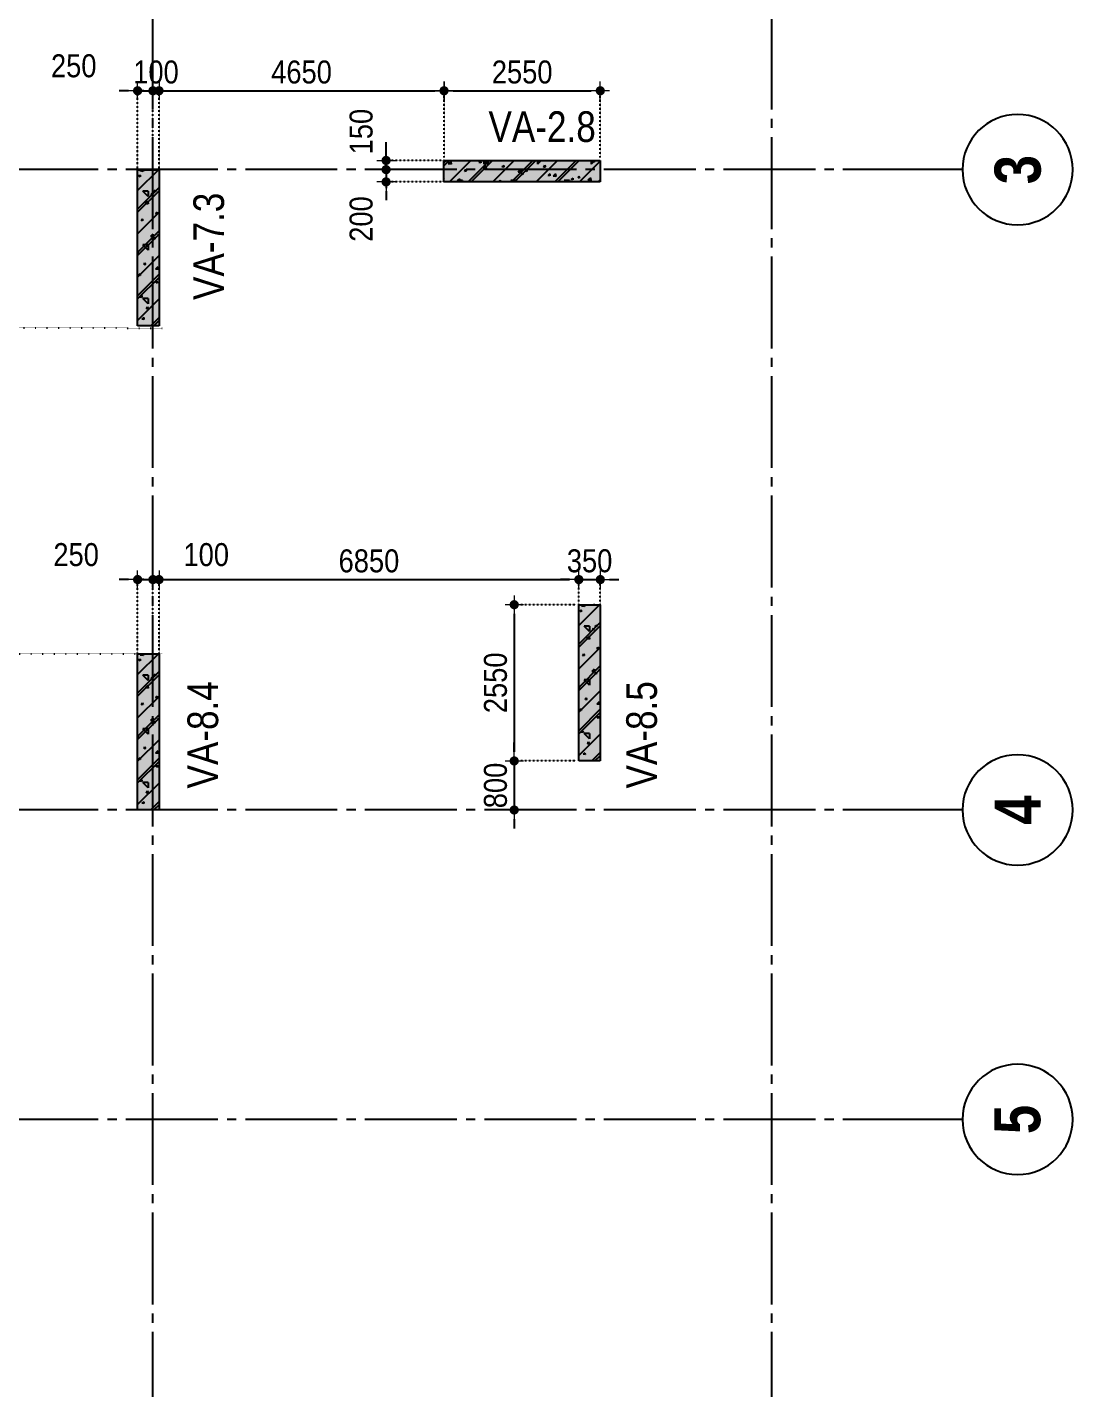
# Model space of a CAD drawing. Header units: millimetres. Extents: x -3973692 to -2843767, y 592734 to 838475.
# Drawn here: x -3105996 to -3088936, y 731136 to 753355 of the extents above; entities that cross this region are included whole.
import ezdxf
from ezdxf.enums import TextEntityAlignment as Align

# ---------------------------------------------------------------- set-up
doc = ezdxf.new("R2010")
doc.units = ezdxf.units.MM
doc.header["$MEASUREMENT"] = 0
doc.header["$PDMODE"] = 3
doc.header["$PDSIZE"] = -20
for name, pattern in [('CHG_XX_Luoi truc-Block A$0$MB_Luoi truc-150-TWA$0$Center101', [13, 10, -1, 1, -1]), ('DIVIDE2', [15.875, 6.35, -3.175, 0, -3.175, 0, -3.175]), ('DOT2', [0.125, 0, -0.125]), ('HIDDEN5', [2.8375, 1.25, -1.5875])]:
    doc.linetypes.add(name, pattern=pattern)
doc.layers.get('0').update_dxf_attribs({"lineweight": 9})
doc.layers.get('Defpoints').update_dxf_attribs({"color": 10, "lineweight": 0})
for name, color, linetype, lineweight in [("'S_General_Dim_1", 1, 'Continuous', 18), ("'S_General_Divide_3 Intermediate", 3, 'DIVIDE2', 40), ('CHG_XX_Cot_Block A-T4-7$0$DBAO', 3, 'Continuous', 13), ('TEXT', 7, 'Continuous', 15)]:
    doc.layers.add(name, color=color, linetype=linetype, lineweight=lineweight)
for name, color, linetype in [('CHG_XX_Cot_Block A-T4-7$0$mb_cot tang 9-13 twa$0$Concrete Hatch', 218, 'Continuous'), ('CHG_XX_Cot_Block A-T4-7$0$mb_cot tang 9-13 twa$0$Concrete Line', 6, 'Continuous'), ('CHG_XX_Cot_Block A-T4-7$0$mb_cot tang 9-13 twa$0$Concrete Solid', 216, 'Continuous'), ('CHG_XX_Luoi truc-Block A$0$MB_Luoi truc-150-TWA$0$Grid', 34, 'Continuous'), ('CHG_XX_Luoi truc-Block A$0$MB_Luoi truc-150-TWA$0$Grid Line', 251, 'CHG_XX_Luoi truc-Block A$0$MB_Luoi truc-150-TWA$0$Center101'), ('dim', 1, 'Continuous')]:
    doc.layers.add(name, color=color, linetype=linetype)
doc.styles.add('arial', font='arial.ttf', dxfattribs={"width": 0.85})
doc.styles.add('CHG_XX_Luoi truc-Block A$0$MB_Luoi truc-150-TWA$0$Grid A-F$0$VNI-HelveCB', font='')
doc.styles.add('TTP-HelCon', font='')
doc.styles.get('CHG_XX_Luoi truc-Block A$0$MB_Luoi truc-150-TWA$0$Grid A-F$0$VNI-HelveCB').set_extended_font_data('VNI-Helve-Condense', bold=True)
doc.styles.get('TTP-HelCon').set_extended_font_data('VNI-Helve-Condense')
doc.dimstyles.new('150', dxfattribs={"dimscale": 150, "dimtxt": 2.5, "dimasz": 1, "dimexe": 0, "dimexo": 0, "dimgap": 0.75, "dimtad": 1, "dimdec": 0, "dimzin": 9, "dimdsep": 46, "dimtxsty": 'arial', "dimblk1": 'DIMDOT', "dimblk2": 'DIMDOT', "dimsah": 1, "dimcen": 2, "dimdle": 3, "dimclre": 8, "dimclrt": 2, "dimadec": 0, "dimazin": 0, "dimtfac": 1, "dimtdec": 0, "dimtix": 1, "dimtmove": 2, "dimatfit": 3, "dimldrblk": 'DIMPIJL', "dimfxl": 1, "dimtvp": 1.8, "dimtolj": 1, "dimtzin": 0, "dimarcsym": 0})

# ---------------------------------------------------------------- blocks, each defined once
blk = doc.blocks.new('*U3016')
at = {"layer": 'CHG_XX_Luoi truc-Block A$0$MB_Luoi truc-150-TWA$0$Grid Line'}
blk.add_line((0, 0), (0, 467), dxfattribs=at)
at = {"layer": 'CHG_XX_Luoi truc-Block A$0$MB_Luoi truc-150-TWA$0$Grid', "lineweight": -2, "style": 'CHG_XX_Luoi truc-Block A$0$MB_Luoi truc-150-TWA$0$Grid A-F$0$VNI-HelveCB'}
for tag, p in [('GRIDSUB', (0, 476)), ('GRID', (0, -9))]:
    blk.add_attdef(tag, text='', height=5, dxfattribs=at).set_placement(p, align=Align.MIDDLE)
blk = doc.blocks.new('*U3014')
at = {"layer": 'CHG_XX_Luoi truc-Block A$0$MB_Luoi truc-150-TWA$0$Grid', "lineweight": -2}
blk.add_line((0, -3), (0, 0), dxfattribs=at)
blk.add_circle((0, -9), 6, dxfattribs=at)
at = {"layer": 'CHG_XX_Luoi truc-Block A$0$MB_Luoi truc-150-TWA$0$Grid Line'}
blk.add_line((0, 0), (0, 404), dxfattribs=at)
at = {"layer": 'CHG_XX_Luoi truc-Block A$0$MB_Luoi truc-150-TWA$0$Grid', "lineweight": -2, "style": 'CHG_XX_Luoi truc-Block A$0$MB_Luoi truc-150-TWA$0$Grid A-F$0$VNI-HelveCB'}
for tag, p in [('GRIDSUB', (0, 413)), ('GRID', (0, -9))]:
    blk.add_attdef(tag, text='', height=5, dxfattribs=at).set_placement(p, align=Align.MIDDLE)
blk = doc.blocks.new('CHG_XX_Luoi truc-Block A')
at = {"layer": 'CHG_XX_Luoi truc-Block A$0$MB_Luoi truc-150-TWA$0$Grid', "xscale": 150, "yscale": 150, "zscale": 150}
for p in [(44550, 87440.7), (54650, 87440.7)]:
    blk.add_blockref('*U3016', p, dxfattribs=at)
at = {"layer": 'CHG_XX_Luoi truc-Block A$0$MB_Luoi truc-150-TWA$0$Grid'}
ref = blk.add_blockref('*U3014', (57309.5, 141059.6), dxfattribs=dict(at, xscale=-150, yscale=150, zscale=150, rotation=90))
ref.add_attrib('GRID', '3', dxfattribs={"lineweight": -2, "height": 750, "rotation": 90, "style": 'CHG_XX_Luoi truc-Block A$0$MB_Luoi truc-150-TWA$0$Grid A-F$0$VNI-HelveCB'}).set_placement((58659.5, 141059.6), align=Align.MIDDLE)
ref = blk.add_blockref('*U3014', (57309.5, 130609.6), dxfattribs=dict(at, xscale=-150, yscale=150, zscale=150, rotation=90))
ref.add_attrib('GRID', '4', dxfattribs={"lineweight": -2, "height": 750, "rotation": 90, "style": 'CHG_XX_Luoi truc-Block A$0$MB_Luoi truc-150-TWA$0$Grid A-F$0$VNI-HelveCB'}).set_placement((58659.5, 130609.6), align=Align.MIDDLE)
ref = blk.add_blockref('*U3014', (57309.5, 125559.6), dxfattribs=dict(at, xscale=-150, yscale=150, zscale=150, rotation=90))
ref.add_attrib('GRID', '5', dxfattribs={"lineweight": -2, "height": 750, "rotation": 90, "style": 'CHG_XX_Luoi truc-Block A$0$MB_Luoi truc-150-TWA$0$Grid A-F$0$VNI-HelveCB'}).set_placement((58659.5, 125559.6), align=Align.MIDDLE)
blk = doc.blocks.new('CHG_XX_Cot_Block A-T4-7')
at = {"layer": 'CHG_XX_Cot_Block A-T4-7$0$mb_cot tang 9-13 twa$0$Concrete Solid'}
for points in [[(8064252, 1226784), (8066802, 1226784), (8066802, 1226434), (8064252, 1226434)], [(8059252, 1226633), (8059602, 1226633), (8059602, 1224083), (8059252, 1224083)], [(8066452, 1219534), (8066802, 1219534), (8066802, 1216984), (8066452, 1216984)], [(8059252, 1218734), (8059602, 1218734), (8059602, 1216184), (8059252, 1216184)]]:
    blk.add_hatch(color=256, dxfattribs=at).paths.add_polyline_path(points)
at = {"layer": 'CHG_XX_Cot_Block A-T4-7$0$mb_cot tang 9-13 twa$0$Concrete Hatch'}
for p, q in [((8064338, 1226784), (8064252, 1226698)), ((8064288, 1226784), (8064252, 1226748)), ((8064363, 1226766), (8064322, 1226727)), ((8064692, 1226784), (8064342, 1226434)), ((8064363, 1226766), (8064370, 1226722)), ((8064995, 1226784), (8064645, 1226434)), ((8065045, 1226784), (8064695, 1226434)), ((8064850, 1226772), (8064821, 1226748)), ((8064853, 1226743), (8064821, 1226748)), ((8064850, 1226772), (8064853, 1226743)), ((8064902, 1226784), (8064902, 1226721)), ((8064965, 1226784), (8064902, 1226721)), ((8064963, 1226761), (8064950, 1226726)), ((8064963, 1226761), (8064980, 1226736)), ((8065399, 1226784), (8065049, 1226434)), ((8065702, 1226784), (8065352, 1226434)), ((8065752, 1226784), (8065402, 1226434)), ((8066106, 1226784), (8065756, 1226434)), ((8065777, 1226784), (8065777, 1226721)), ((8065840, 1226784), (8065777, 1226721)), ((8066409, 1226784), (8066059, 1226434)), ((8066459, 1226784), (8066109, 1226434)), ((8066802, 1226773), (8066463, 1226434)), ((8066652, 1226784), (8066652, 1226721)), ((8066715, 1226784), (8066652, 1226721)), ((8066699, 1226784), (8066670, 1226760)), ((8066702, 1226754), (8066670, 1226760)), ((8066699, 1226784), (8066702, 1226754)), ((8059592, 1226633), (8059252, 1226294)), ((8059286, 1226550), (8059272, 1226515)), ((8059303, 1226526), (8059272, 1226515)), ((8059286, 1226550), (8059303, 1226526)), ((8059319, 1226633), (8059296, 1226612)), ((8059344, 1226606), (8059296, 1226612)), ((8059339, 1226633), (8059344, 1226606)), ((8059511, 1226629), (8059489, 1226633)), ((8059510, 1226633), (8059511, 1226629)), ((8064370, 1226722), (8064322, 1226727)), ((8064601, 1226639), (8064587, 1226604)), ((8064618, 1226614), (8064587, 1226604)), ((8064601, 1226639), (8064618, 1226614)), ((8064932, 1226700), (8064892, 1226661)), ((8064939, 1226656), (8064892, 1226661)), ((8064932, 1226700), (8064939, 1226656)), ((8064980, 1226736), (8064950, 1226726)), ((8065226, 1226703), (8065197, 1226679)), ((8065229, 1226673), (8065197, 1226679)), ((8065226, 1226703), (8065229, 1226673)), ((8065502, 1226634), (8065462, 1226595)), ((8065509, 1226589), (8065462, 1226595)), ((8065502, 1226634), (8065509, 1226589)), ((8065527, 1226584), (8065514, 1226549)), ((8065544, 1226559), (8065514, 1226549)), ((8065527, 1226584), (8065544, 1226559)), ((8065602, 1226634), (8065574, 1226610)), ((8065605, 1226604), (8065574, 1226610)), ((8065602, 1226634), (8065605, 1226604)), ((8065890, 1226705), (8065876, 1226670)), ((8065907, 1226681), (8065876, 1226670)), ((8065890, 1226705), (8065907, 1226681)), ((8065978, 1226564), (8065950, 1226540)), ((8065981, 1226534), (8065950, 1226540)), ((8065978, 1226564), (8065981, 1226534)), ((8066072, 1226567), (8066031, 1226528)), ((8066079, 1226523), (8066031, 1226528)), ((8066072, 1226567), (8066079, 1226523)), ((8066454, 1226529), (8066440, 1226494)), ((8066454, 1226529), (8066470, 1226504)), ((8059602, 1226340), (8059252, 1225990)), ((8059540, 1226301), (8059511, 1226277)), ((8059540, 1226301), (8059542, 1226271)), ((8064252, 1226496), (8064255, 1226492)), ((8064255, 1226492), (8064252, 1226491)), ((8064552, 1226459), (8064465, 1226459)), ((8064490, 1226434), (8064465, 1226459)), ((8064505, 1226483), (8064477, 1226459)), ((8064508, 1226453), (8064477, 1226459)), ((8064505, 1226483), (8064508, 1226453)), ((8064552, 1226459), (8064552, 1226434)), ((8065165, 1226462), (8065154, 1226434)), ((8065165, 1226462), (8065181, 1226437)), ((8065181, 1226437), (8065171, 1226434)), ((8065427, 1226459), (8065340, 1226459)), ((8065365, 1226434), (8065340, 1226459)), ((8065427, 1226459), (8065427, 1226434)), ((8066302, 1226459), (8066215, 1226459)), ((8066240, 1226434), (8066215, 1226459)), ((8066302, 1226459), (8066302, 1226434)), ((8066354, 1226495), (8066326, 1226471)), ((8066357, 1226465), (8066326, 1226471)), ((8066354, 1226495), (8066357, 1226465)), ((8066470, 1226504), (8066440, 1226494)), ((8066642, 1226501), (8066601, 1226462)), ((8066649, 1226457), (8066601, 1226462)), ((8066642, 1226501), (8066649, 1226457)), ((8066802, 1226470), (8066766, 1226434)), ((8059602, 1226290), (8059252, 1225940)), ((8059427, 1226283), (8059340, 1226283)), ((8059427, 1226196), (8059340, 1226283)), ((8059420, 1226117), (8059379, 1226078)), ((8059426, 1226073), (8059379, 1226078)), ((8059420, 1226117), (8059426, 1226073)), ((8059427, 1226283), (8059427, 1226196)), ((8059487, 1226252), (8059474, 1226217)), ((8059504, 1226227), (8059474, 1226217)), ((8059487, 1226252), (8059504, 1226227)), ((8059542, 1226271), (8059511, 1226277)), ((8059602, 1225937), (8059252, 1225587)), ((8059571, 1225942), (8059542, 1225918)), ((8059573, 1225912), (8059542, 1225918)), ((8059571, 1225942), (8059573, 1225912)), ((8059602, 1225633), (8059252, 1225283)), ((8059326, 1225832), (8059313, 1225797)), ((8059343, 1225807), (8059313, 1225797)), ((8059326, 1225832), (8059343, 1225807)), ((8059602, 1225583), (8059252, 1225233)), ((8059427, 1225408), (8059340, 1225408)), ((8059427, 1225321), (8059340, 1225408)), ((8059427, 1225408), (8059427, 1225321)), ((8059502, 1225583), (8059462, 1225544)), ((8059509, 1225539), (8059462, 1225544)), ((8059502, 1225583), (8059509, 1225539)), ((8059527, 1225533), (8059514, 1225498)), ((8059544, 1225508), (8059514, 1225498)), ((8059527, 1225533), (8059544, 1225508)), ((8059602, 1225583), (8059574, 1225559)), ((8059602, 1225554), (8059574, 1225559)), ((8059258, 1225294), (8059252, 1225290)), ((8059260, 1225264), (8059252, 1225266)), ((8059602, 1225230), (8059252, 1224880)), ((8059258, 1225294), (8059260, 1225264)), ((8059366, 1225113), (8059353, 1225078)), ((8059383, 1225088), (8059353, 1225078)), ((8059366, 1225113), (8059383, 1225088)), ((8059585, 1225050), (8059544, 1225011)), ((8059592, 1225005), (8059544, 1225011)), ((8059585, 1225050), (8059592, 1225005)), ((8059602, 1224926), (8059252, 1224576)), ((8059602, 1224876), (8059252, 1224526)), ((8059289, 1224935), (8059260, 1224911)), ((8059292, 1224906), (8059260, 1224911)), ((8059289, 1224935), (8059292, 1224906)), ((8059567, 1224815), (8059554, 1224780)), ((8059584, 1224790), (8059554, 1224780)), ((8059567, 1224815), (8059584, 1224790)), ((8059602, 1224523), (8059252, 1224173)), ((8059320, 1224577), (8059292, 1224553)), ((8059323, 1224547), (8059292, 1224553)), ((8059320, 1224577), (8059323, 1224547)), ((8059427, 1224533), (8059340, 1224533)), ((8059427, 1224446), (8059340, 1224533)), ((8059427, 1224533), (8059427, 1224446)), ((8059406, 1224395), (8059393, 1224360)), ((8059423, 1224370), (8059393, 1224360)), ((8059406, 1224395), (8059423, 1224370)), ((8059352, 1224218), (8059323, 1224194)), ((8059354, 1224188), (8059323, 1224194)), ((8059352, 1224218), (8059354, 1224188)), ((8059602, 1224219), (8059466, 1224083)), ((8059602, 1224169), (8059516, 1224083)), ((8066792, 1219534), (8066452, 1219194)), ((8066486, 1219451), (8066472, 1219416)), ((8066503, 1219426), (8066472, 1219416)), ((8066486, 1219451), (8066503, 1219426)), ((8066519, 1219534), (8066496, 1219512)), ((8066544, 1219507), (8066496, 1219512)), ((8066539, 1219534), (8066544, 1219507)), ((8066711, 1219530), (8066689, 1219534)), ((8066710, 1219534), (8066711, 1219530)), ((8066802, 1219241), (8066452, 1218891)), ((8066802, 1219191), (8066452, 1218841)), ((8066627, 1219184), (8066540, 1219184)), ((8066627, 1219096), (8066540, 1219184)), ((8066627, 1219184), (8066627, 1219096)), ((8066740, 1219201), (8066711, 1219177)), ((8066740, 1219201), (8066742, 1219171)), ((8066620, 1219017), (8066579, 1218978)), ((8066626, 1218973), (8066579, 1218978)), ((8066620, 1219017), (8066626, 1218973)), ((8066687, 1219152), (8066674, 1219117)), ((8066704, 1219127), (8066674, 1219117)), ((8066687, 1219152), (8066704, 1219127)), ((8066742, 1219171), (8066711, 1219177)), ((8066802, 1218837), (8066452, 1218487)), ((8066771, 1218842), (8066742, 1218818)), ((8066773, 1218812), (8066742, 1218818)), ((8066771, 1218842), (8066773, 1218812)), ((8059592, 1218734), (8059252, 1218394)), ((8059286, 1218651), (8059272, 1218616)), ((8059303, 1218626), (8059272, 1218616)), ((8059286, 1218651), (8059303, 1218626)), ((8059319, 1218734), (8059296, 1218712)), ((8059344, 1218707), (8059296, 1218712)), ((8059339, 1218734), (8059344, 1218707)), ((8059511, 1218730), (8059489, 1218734)), ((8059510, 1218734), (8059511, 1218730)), ((8066802, 1218534), (8066452, 1218184)), ((8066526, 1218732), (8066513, 1218697)), ((8066543, 1218707), (8066513, 1218697)), ((8066526, 1218732), (8066543, 1218707)), ((8059602, 1218441), (8059252, 1218091)), ((8059602, 1218391), (8059252, 1218041)), ((8059427, 1218384), (8059340, 1218384)), ((8059427, 1218296), (8059340, 1218384)), ((8059427, 1218384), (8059427, 1218296)), ((8059487, 1218352), (8059474, 1218317)), ((8059504, 1218327), (8059474, 1218317)), ((8059487, 1218352), (8059504, 1218327)), ((8059540, 1218401), (8059511, 1218377)), ((8059542, 1218371), (8059511, 1218377)), ((8059540, 1218401), (8059542, 1218371)), ((8066802, 1218484), (8066452, 1218134)), ((8066627, 1218309), (8066540, 1218309)), ((8066627, 1218221), (8066540, 1218309)), ((8066627, 1218309), (8066627, 1218221)), ((8066702, 1218484), (8066662, 1218445)), ((8066709, 1218439), (8066662, 1218445)), ((8066702, 1218484), (8066709, 1218439)), ((8066727, 1218434), (8066714, 1218399)), ((8066744, 1218409), (8066714, 1218399)), ((8066727, 1218434), (8066744, 1218409)), ((8066802, 1218484), (8066774, 1218460)), ((8066802, 1218454), (8066774, 1218460)), ((8059420, 1218217), (8059379, 1218178)), ((8059426, 1218173), (8059379, 1218178)), ((8059420, 1218217), (8059426, 1218173)), ((8066458, 1218194), (8066452, 1218190)), ((8066460, 1218165), (8066452, 1218166)), ((8066802, 1218130), (8066452, 1217780)), ((8066458, 1218194), (8066460, 1218165)), ((8059602, 1218037), (8059252, 1217687)), ((8059326, 1217932), (8059313, 1217897)), ((8059343, 1217907), (8059313, 1217897)), ((8059326, 1217932), (8059343, 1217907)), ((8059571, 1218042), (8059542, 1218018)), ((8059573, 1218012), (8059542, 1218018)), ((8059571, 1218042), (8059573, 1218012)), ((8066566, 1218014), (8066553, 1217979)), ((8066583, 1217989), (8066553, 1217979)), ((8066566, 1218014), (8066583, 1217989)), ((8066785, 1217950), (8066744, 1217911)), ((8066792, 1217906), (8066744, 1217911)), ((8066785, 1217950), (8066792, 1217906)), ((8059602, 1217734), (8059252, 1217384)), ((8059602, 1217684), (8059252, 1217334)), ((8059502, 1217684), (8059462, 1217645)), ((8059509, 1217639), (8059462, 1217645)), ((8059502, 1217684), (8059509, 1217639)), ((8059527, 1217634), (8059514, 1217599)), ((8059527, 1217634), (8059544, 1217609)), ((8059602, 1217684), (8059574, 1217660)), ((8059602, 1217654), (8059574, 1217660)), ((8066802, 1217827), (8066452, 1217477)), ((8066802, 1217777), (8066452, 1217427)), ((8066489, 1217836), (8066460, 1217812)), ((8066492, 1217806), (8066460, 1217812)), ((8066489, 1217836), (8066492, 1217806)), ((8066767, 1217715), (8066754, 1217680)), ((8066784, 1217690), (8066754, 1217680)), ((8066767, 1217715), (8066784, 1217690)), ((8059427, 1217509), (8059340, 1217509)), ((8059427, 1217421), (8059340, 1217509)), ((8059427, 1217509), (8059427, 1217421)), ((8059544, 1217609), (8059514, 1217599)), ((8066802, 1217423), (8066452, 1217073)), ((8066520, 1217477), (8066492, 1217453)), ((8066523, 1217447), (8066492, 1217453)), ((8066520, 1217477), (8066523, 1217447)), ((8066627, 1217434), (8066540, 1217434)), ((8066627, 1217346), (8066540, 1217434)), ((8066627, 1217434), (8066627, 1217346)), ((8059258, 1217394), (8059252, 1217390)), ((8059260, 1217365), (8059252, 1217366)), ((8059602, 1217330), (8059252, 1216980)), ((8059258, 1217394), (8059260, 1217365)), ((8059366, 1217214), (8059353, 1217179)), ((8059383, 1217189), (8059353, 1217179)), ((8059366, 1217214), (8059383, 1217189)), ((8066606, 1217295), (8066593, 1217260)), ((8066623, 1217270), (8066593, 1217260)), ((8066606, 1217295), (8066623, 1217270)), ((8059602, 1217027), (8059252, 1216677)), ((8059602, 1216977), (8059252, 1216627)), ((8059289, 1217036), (8059260, 1217012)), ((8059292, 1217006), (8059260, 1217012)), ((8059289, 1217036), (8059292, 1217006)), ((8059585, 1217150), (8059544, 1217111)), ((8059592, 1217106), (8059544, 1217111)), ((8059585, 1217150), (8059592, 1217106)), ((8066552, 1217119), (8066523, 1217094)), ((8066554, 1217089), (8066523, 1217094)), ((8066552, 1217119), (8066554, 1217089)), ((8066802, 1217120), (8066666, 1216984)), ((8066802, 1217070), (8066716, 1216984)), ((8059567, 1216915), (8059554, 1216880)), ((8059584, 1216890), (8059554, 1216880)), ((8059567, 1216915), (8059584, 1216890)), ((8059602, 1216623), (8059252, 1216273)), ((8059320, 1216677), (8059292, 1216653)), ((8059323, 1216647), (8059292, 1216653)), ((8059320, 1216677), (8059323, 1216647)), ((8059427, 1216634), (8059340, 1216634)), ((8059427, 1216546), (8059340, 1216634)), ((8059427, 1216634), (8059427, 1216546)), ((8059352, 1216319), (8059323, 1216294)), ((8059354, 1216289), (8059323, 1216294)), ((8059352, 1216319), (8059354, 1216289)), ((8059406, 1216495), (8059393, 1216460)), ((8059423, 1216470), (8059393, 1216460)), ((8059406, 1216495), (8059423, 1216470)), ((8059602, 1216320), (8059466, 1216184)), ((8059602, 1216270), (8059516, 1216184))]:
    blk.add_line(p, q, dxfattribs=at)
at = {"layer": 'CHG_XX_Cot_Block A-T4-7$0$mb_cot tang 9-13 twa$0$Concrete Line'}
for p, q in [((8064252, 1226784), (8066802, 1226784)), ((8064252, 1226434), (8064252, 1226784)), ((8066802, 1226784), (8066802, 1226434)), ((8059252, 1226633), (8059602, 1226633)), ((8059252, 1224083), (8059252, 1226633)), ((8059602, 1226633), (8059602, 1224083)), ((8066802, 1226434), (8064252, 1226434)), ((8059602, 1224083), (8059252, 1224083)), ((8066452, 1219534), (8066802, 1219534)), ((8066452, 1216984), (8066452, 1219534)), ((8066802, 1219534), (8066802, 1216984)), ((8059252, 1218734), (8059602, 1218734)), ((8059252, 1216184), (8059252, 1218734)), ((8059602, 1218734), (8059602, 1216184)), ((8066802, 1216984), (8066452, 1216984)), ((8059602, 1216184), (8059252, 1216184))]:
    blk.add_line(p, q, dxfattribs=at)
at = {"layer": 'CHG_XX_Cot_Block A-T4-7$0$DBAO'}
blk.add_blockref('CHG_XX_Luoi truc-Block A', (8014952, 1085574), dxfattribs=at)
blk = doc.blocks.new('a')
at = {"layer": 'TEXT', "color": 3, "style": 'TTP-HelCon'}
blk.add_text('VA-2.8', height=500, dxfattribs=at).set_placement((50026, -10738))
for s, p in [('VA-7.3', (45710, -13317)), ('VA-8.4', (45614, -21289)), ('VA-8.5', (52774, -21289))]:
    blk.add_text(s, height=500, rotation=90, dxfattribs=at).set_placement(p)
blk = doc.blocks.new('DIMDOT')
for p, q in [((1, 0), (-1, 0)), ((0, -1), (0, 1))]:
    blk.add_line(p, q)
at = {"const_width": 0.5}
blk.add_lwpolyline([(-0.25, 0, 1), (0.25, 0, 1)], format="xyb", close=True, dxfattribs=at)
blk = doc.blocks.new('*D592')
at = {"layer": "'S_General_Dim_1", "color": 0, "lineweight": -2, "transparency": 16777216}
for p, q in [((-3104345, 752318), (-3104495, 752318)), ((-3104195, 752318), (-3103945, 752318)), ((-3103795, 752318), (-3103645, 752318))]:
    blk.add_line(p, q, dxfattribs=at)
at = {"layer": "'S_General_Dim_1", "color": 8, "linetype": 'HIDDEN5', "lineweight": -2, "transparency": 16777216}
for p, q in [((-3104195, 751031), (-3104195, 752318)), ((-3103945, 751031), (-3103945, 752318))]:
    blk.add_line(p, q, dxfattribs=at)
at = {"layer": 'Defpoints', "color": 0, "transparency": 16777216}
for p in [(-3103945, 752318), (-3104195, 751031), (-3103945, 751031)]:
    blk.add_point(p, dxfattribs=at)
at = {"layer": "'S_General_Dim_1", "color": 0, "lineweight": -2, "transparency": 16777216, "xscale": 150, "yscale": 150, "zscale": 150}
blk.add_blockref('DIMDOT', (-3104195, 752318), dxfattribs=at)
at = {"layer": "'S_General_Dim_1", "color": 0, "lineweight": -2, "transparency": 16777216, "xscale": 150, "yscale": 150, "zscale": 150, "rotation": 180}
blk.add_blockref('DIMDOT', (-3103945, 752318), dxfattribs=at)
at = {"layer": "'S_General_Dim_1", "color": 2, "transparency": 16777216, "insert": (-3105237, 752723), "char_height": 375, "attachment_point": 5, "style": 'arial'}
blk.add_mtext('\\A1;250', dxfattribs=at)
blk = doc.blocks.new('DIMPIJL')
at = {"linetype": 'ByBlock'}
blk.add_solid([(-2.5, 0.42), (-2.5, -0.42), (0, 0)], dxfattribs=at)
blk = doc.blocks.new('*D593')
at = {"layer": "'S_General_Dim_1", "color": 0, "lineweight": -2, "transparency": 16777216}
for p, q in [((-3104095, 752318), (-3104245, 752318)), ((-3103945, 752318), (-3103845, 752318)), ((-3103695, 752318), (-3103545, 752318))]:
    blk.add_line(p, q, dxfattribs=at)
at = {"layer": "'S_General_Dim_1", "color": 8, "linetype": 'HIDDEN5', "lineweight": -2, "transparency": 16777216}
for p, q in [((-3103945, 751031), (-3103945, 752318)), ((-3103845, 751031), (-3103845, 752318))]:
    blk.add_line(p, q, dxfattribs=at)
at = {"layer": 'Defpoints', "color": 0, "transparency": 16777216}
for p in [(-3103845, 752318), (-3103945, 751031), (-3103845, 751031)]:
    blk.add_point(p, dxfattribs=at)
at = {"layer": "'S_General_Dim_1", "color": 0, "lineweight": -2, "transparency": 16777216, "xscale": 150, "yscale": 150, "zscale": 150}
blk.add_blockref('DIMDOT', (-3103945, 752318), dxfattribs=at)
at = {"layer": "'S_General_Dim_1", "color": 0, "lineweight": -2, "transparency": 16777216, "xscale": 150, "yscale": 150, "zscale": 150, "rotation": 180}
blk.add_blockref('DIMDOT', (-3103845, 752318), dxfattribs=at)
at = {"layer": "'S_General_Dim_1", "color": 2, "transparency": 16777216, "insert": (-3103895, 752622), "char_height": 375, "attachment_point": 5, "style": 'arial'}
blk.add_mtext('\\A1;100', dxfattribs=at)
blk = doc.blocks.new('*D594')
at = {"layer": "'S_General_Dim_1", "color": 8, "linetype": 'HIDDEN5', "lineweight": -2, "transparency": 16777216}
for p, q in [((-3103845, 751031), (-3103845, 752318)), ((-3099195, 751231), (-3099195, 752318))]:
    blk.add_line(p, q, dxfattribs=at)
at = {"layer": "'S_General_Dim_1", "color": 0, "lineweight": -2, "transparency": 16777216}
blk.add_line((-3103695, 752318), (-3099345, 752318), dxfattribs=at)
at = {"layer": 'Defpoints', "color": 0, "transparency": 16777216}
for p in [(-3099195, 752318), (-3103845, 751031), (-3099195, 751231)]:
    blk.add_point(p, dxfattribs=at)
at = {"layer": "'S_General_Dim_1", "color": 0, "lineweight": -2, "transparency": 16777216, "xscale": 150, "yscale": 150, "zscale": 150, "rotation": 180}
blk.add_blockref('DIMDOT', (-3103845, 752318), dxfattribs=at)
at = {"layer": "'S_General_Dim_1", "color": 0, "lineweight": -2, "transparency": 16777216, "xscale": 150, "yscale": 150, "zscale": 150}
blk.add_blockref('DIMDOT', (-3099195, 752318), dxfattribs=at)
at = {"layer": "'S_General_Dim_1", "color": 2, "transparency": 16777216, "insert": (-3101520, 752622), "char_height": 375, "attachment_point": 5, "style": 'arial'}
blk.add_mtext('\\A1;4650', dxfattribs=at)
blk = doc.blocks.new('*D595')
at = {"layer": "'S_General_Dim_1", "color": 8, "linetype": 'HIDDEN5', "lineweight": -2, "transparency": 16777216}
for p, q in [((-3099195, 751231), (-3099195, 752318)), ((-3096645, 751231), (-3096645, 752318))]:
    blk.add_line(p, q, dxfattribs=at)
at = {"layer": "'S_General_Dim_1", "color": 0, "lineweight": -2, "transparency": 16777216}
blk.add_line((-3099045, 752318), (-3096795, 752318), dxfattribs=at)
at = {"layer": 'Defpoints', "color": 0, "transparency": 16777216}
for p in [(-3096645, 752318), (-3099195, 751231), (-3096645, 751231)]:
    blk.add_point(p, dxfattribs=at)
at = {"layer": "'S_General_Dim_1", "color": 0, "lineweight": -2, "transparency": 16777216, "xscale": 150, "yscale": 150, "zscale": 150, "rotation": 180}
blk.add_blockref('DIMDOT', (-3099195, 752318), dxfattribs=at)
at = {"layer": "'S_General_Dim_1", "color": 0, "lineweight": -2, "transparency": 16777216, "xscale": 150, "yscale": 150, "zscale": 150}
blk.add_blockref('DIMDOT', (-3096645, 752318), dxfattribs=at)
at = {"layer": "'S_General_Dim_1", "color": 2, "transparency": 16777216, "insert": (-3097920, 752622), "char_height": 375, "attachment_point": 5, "style": 'arial'}
blk.add_mtext('\\A1;2550', dxfattribs=at)
blk = doc.blocks.new('*D601')
at = {"layer": "'S_General_Dim_1", "color": 0, "lineweight": -2, "transparency": 16777216}
for p, q in [((-3104345, 744341), (-3104495, 744341)), ((-3104195, 744341), (-3103945, 744341)), ((-3103795, 744341), (-3103645, 744341))]:
    blk.add_line(p, q, dxfattribs=at)
at = {"layer": "'S_General_Dim_1", "color": 8, "linetype": 'HIDDEN5', "lineweight": -2, "transparency": 16777216}
for p, q in [((-3104195, 743131), (-3104195, 744341)), ((-3103945, 743131), (-3103945, 744341))]:
    blk.add_line(p, q, dxfattribs=at)
at = {"layer": 'Defpoints', "color": 0, "transparency": 16777216}
for p in [(-3103945, 744341), (-3104195, 743131), (-3103945, 743131)]:
    blk.add_point(p, dxfattribs=at)
at = {"layer": "'S_General_Dim_1", "color": 0, "lineweight": -2, "transparency": 16777216, "xscale": 150, "yscale": 150, "zscale": 150}
blk.add_blockref('DIMDOT', (-3104195, 744341), dxfattribs=at)
at = {"layer": "'S_General_Dim_1", "color": 0, "lineweight": -2, "transparency": 16777216, "xscale": 150, "yscale": 150, "zscale": 150, "rotation": 180}
blk.add_blockref('DIMDOT', (-3103945, 744341), dxfattribs=at)
at = {"layer": "'S_General_Dim_1", "color": 2, "transparency": 16777216, "insert": (-3105198, 744746), "char_height": 375, "attachment_point": 5, "style": 'arial'}
blk.add_mtext('\\A1;250', dxfattribs=at)
blk = doc.blocks.new('*D602')
at = {"layer": "'S_General_Dim_1", "color": 0, "lineweight": -2, "transparency": 16777216}
for p, q in [((-3104095, 744341), (-3104245, 744341)), ((-3103945, 744341), (-3103845, 744341)), ((-3103695, 744341), (-3103545, 744341))]:
    blk.add_line(p, q, dxfattribs=at)
at = {"layer": "'S_General_Dim_1", "color": 8, "linetype": 'HIDDEN5', "lineweight": -2, "transparency": 16777216}
for p, q in [((-3103945, 743131), (-3103945, 744341)), ((-3103845, 743131), (-3103845, 744341))]:
    blk.add_line(p, q, dxfattribs=at)
at = {"layer": 'Defpoints', "color": 0, "transparency": 16777216}
for p in [(-3103845, 744341), (-3103945, 743131), (-3103845, 743131)]:
    blk.add_point(p, dxfattribs=at)
at = {"layer": "'S_General_Dim_1", "color": 0, "lineweight": -2, "transparency": 16777216, "xscale": 150, "yscale": 150, "zscale": 150}
blk.add_blockref('DIMDOT', (-3103945, 744341), dxfattribs=at)
at = {"layer": "'S_General_Dim_1", "color": 0, "lineweight": -2, "transparency": 16777216, "xscale": 150, "yscale": 150, "zscale": 150, "rotation": 180}
blk.add_blockref('DIMDOT', (-3103845, 744341), dxfattribs=at)
at = {"layer": "'S_General_Dim_1", "color": 2, "transparency": 16777216, "insert": (-3103075, 744746), "char_height": 375, "attachment_point": 5, "style": 'arial'}
blk.add_mtext('\\A1;100', dxfattribs=at)
blk = doc.blocks.new('*D603')
at = {"layer": "'S_General_Dim_1", "color": 8, "linetype": 'HIDDEN5', "lineweight": -2, "transparency": 16777216}
for p, q in [((-3097045, 743931), (-3098050, 743931)), ((-3097045, 741381), (-3098050, 741381))]:
    blk.add_line(p, q, dxfattribs=at)
at = {"layer": "'S_General_Dim_1", "color": 0, "lineweight": -2, "transparency": 16777216}
blk.add_line((-3098050, 743781), (-3098050, 741531), dxfattribs=at)
at = {"layer": 'Defpoints', "color": 0, "transparency": 16777216}
for p in [(-3097045, 743931), (-3098050, 741381), (-3097045, 741381)]:
    blk.add_point(p, dxfattribs=at)
at = {"layer": "'S_General_Dim_1", "color": 0, "lineweight": -2, "transparency": 16777216, "xscale": 150, "yscale": 150, "zscale": 150}
for p, rotation in [((-3098050, 743931), 90), ((-3098050, 741381), 270)]:
    blk.add_blockref('DIMDOT', p, dxfattribs=dict(at, rotation=rotation))
at = {"layer": "'S_General_Dim_1", "color": 2, "transparency": 16777216, "insert": (-3098354, 742656), "char_height": 375, "attachment_point": 5, "rotation": 90, "style": 'arial'}
blk.add_mtext('\\A1;2550', dxfattribs=at)
blk = doc.blocks.new('*D604')
at = {"layer": "'S_General_Dim_1", "color": 0, "lineweight": -2, "transparency": 16777216}
for p, q in [((-3098050, 741531), (-3098050, 741681)), ((-3098050, 741381), (-3098050, 740581)), ((-3098050, 740431), (-3098050, 740281))]:
    blk.add_line(p, q, dxfattribs=at)
at = {"layer": "'S_General_Dim_1", "color": 8, "linetype": 'HIDDEN5', "lineweight": -2, "transparency": 16777216}
for p, q in [((-3097045, 741381), (-3098050, 741381)), ((-3097596, 740581), (-3098050, 740581))]:
    blk.add_line(p, q, dxfattribs=at)
at = {"layer": 'Defpoints', "color": 0, "transparency": 16777216}
for p in [(-3097045, 741381), (-3098050, 740581), (-3097596, 740581)]:
    blk.add_point(p, dxfattribs=at)
at = {"layer": "'S_General_Dim_1", "color": 0, "lineweight": -2, "transparency": 16777216, "xscale": 150, "yscale": 150, "zscale": 150}
for p, rotation in [((-3098050, 741381), 270), ((-3098050, 740581), 90)]:
    blk.add_blockref('DIMDOT', p, dxfattribs=dict(at, rotation=rotation))
at = {"layer": "'S_General_Dim_1", "color": 2, "transparency": 16777216, "insert": (-3098354, 740981), "char_height": 375, "attachment_point": 5, "rotation": 90, "style": 'arial'}
blk.add_mtext('\\A1;800', dxfattribs=at)
blk = doc.blocks.new('*D605')
at = {"layer": "'S_General_Dim_1", "color": 8, "linetype": 'HIDDEN5', "lineweight": -2, "transparency": 16777216}
for p, q in [((-3103845, 743131), (-3103845, 744341)), ((-3096995, 743931), (-3096995, 744341))]:
    blk.add_line(p, q, dxfattribs=at)
at = {"layer": "'S_General_Dim_1", "color": 0, "lineweight": -2, "transparency": 16777216}
blk.add_line((-3103695, 744341), (-3097145, 744341), dxfattribs=at)
at = {"layer": 'Defpoints', "color": 0, "transparency": 16777216}
for p in [(-3096995, 744341), (-3096995, 743931), (-3103845, 743131)]:
    blk.add_point(p, dxfattribs=at)
at = {"layer": "'S_General_Dim_1", "color": 0, "lineweight": -2, "transparency": 16777216, "xscale": 150, "yscale": 150, "zscale": 150, "rotation": 180}
blk.add_blockref('DIMDOT', (-3103845, 744341), dxfattribs=at)
at = {"layer": "'S_General_Dim_1", "color": 0, "lineweight": -2, "transparency": 16777216, "xscale": 150, "yscale": 150, "zscale": 150}
blk.add_blockref('DIMDOT', (-3096995, 744341), dxfattribs=at)
at = {"layer": "'S_General_Dim_1", "color": 2, "transparency": 16777216, "insert": (-3100420, 744644), "char_height": 375, "attachment_point": 5, "style": 'arial'}
blk.add_mtext('\\A1;6850', dxfattribs=at)
blk = doc.blocks.new('*D606')
at = {"layer": "'S_General_Dim_1", "color": 0, "lineweight": -2, "transparency": 16777216}
for p, q in [((-3097145, 744341), (-3097295, 744341)), ((-3096995, 744341), (-3096645, 744341)), ((-3096495, 744341), (-3096345, 744341))]:
    blk.add_line(p, q, dxfattribs=at)
at = {"layer": "'S_General_Dim_1", "color": 8, "linetype": 'HIDDEN5', "lineweight": -2, "transparency": 16777216}
for p, q in [((-3096995, 743931), (-3096995, 744341)), ((-3096645, 743931), (-3096645, 744341))]:
    blk.add_line(p, q, dxfattribs=at)
at = {"layer": 'Defpoints', "color": 0, "transparency": 16777216}
for p in [(-3096645, 744341), (-3096995, 743931), (-3096645, 743931)]:
    blk.add_point(p, dxfattribs=at)
at = {"layer": "'S_General_Dim_1", "color": 0, "lineweight": -2, "transparency": 16777216, "xscale": 150, "yscale": 150, "zscale": 150}
blk.add_blockref('DIMDOT', (-3096995, 744341), dxfattribs=at)
at = {"layer": "'S_General_Dim_1", "color": 0, "lineweight": -2, "transparency": 16777216, "xscale": 150, "yscale": 150, "zscale": 150, "rotation": 180}
blk.add_blockref('DIMDOT', (-3096645, 744341), dxfattribs=at)
at = {"layer": "'S_General_Dim_1", "color": 2, "transparency": 16777216, "insert": (-3096820, 744645), "char_height": 375, "attachment_point": 5, "style": 'arial'}
blk.add_mtext('\\A1;350', dxfattribs=at)
blk = doc.blocks.new('*D637')
at = {"layer": "'S_General_Dim_1", "color": 0, "lineweight": -2, "transparency": 16777216}
for p, q in [((-3100140, 751331), (-3100140, 751481)), ((-3100140, 751181), (-3100140, 751031)), ((-3100140, 750881), (-3100140, 750731))]:
    blk.add_line(p, q, dxfattribs=at)
at = {"layer": "'S_General_Dim_1", "color": 8, "linetype": 'HIDDEN5', "lineweight": -2, "transparency": 16777216}
for p, q in [((-3099195, 751181), (-3100140, 751181)), ((-3099195, 751031), (-3100140, 751031))]:
    blk.add_line(p, q, dxfattribs=at)
at = {"layer": 'Defpoints', "color": 0, "transparency": 16777216}
for p in [(-3100140, 751031), (-3099195, 751181), (-3099195, 751031)]:
    blk.add_point(p, dxfattribs=at)
at = {"layer": "'S_General_Dim_1", "color": 0, "lineweight": -2, "transparency": 16777216, "xscale": 150, "yscale": 150, "zscale": 150}
for p, rotation in [((-3100140, 751181), 270), ((-3100140, 751031), 90)]:
    blk.add_blockref('DIMDOT', p, dxfattribs=dict(at, rotation=rotation))
at = {"layer": "'S_General_Dim_1", "color": 2, "transparency": 16777216, "insert": (-3100546, 751652), "char_height": 375, "attachment_point": 5, "rotation": 90, "style": 'arial'}
blk.add_mtext('\\A1;150', dxfattribs=at)
blk = doc.blocks.new('*D638')
at = {"layer": "'S_General_Dim_1", "color": 0, "lineweight": -2, "transparency": 16777216}
for p, q in [((-3100140, 751181), (-3100140, 751331)), ((-3100140, 751031), (-3100140, 750831)), ((-3100140, 750681), (-3100140, 750531))]:
    blk.add_line(p, q, dxfattribs=at)
at = {"layer": "'S_General_Dim_1", "color": 8, "linetype": 'HIDDEN5', "lineweight": -2, "transparency": 16777216}
for p, q in [((-3099195, 751031), (-3100140, 751031)), ((-3099195, 750831), (-3100140, 750831))]:
    blk.add_line(p, q, dxfattribs=at)
at = {"layer": 'Defpoints', "color": 0, "transparency": 16777216}
for p in [(-3099195, 751031), (-3100140, 750831), (-3099195, 750831)]:
    blk.add_point(p, dxfattribs=at)
at = {"layer": "'S_General_Dim_1", "color": 0, "lineweight": -2, "transparency": 16777216, "xscale": 150, "yscale": 150, "zscale": 150}
for p, rotation in [((-3100140, 751031), 270), ((-3100140, 750831), 90)]:
    blk.add_blockref('DIMDOT', p, dxfattribs=dict(at, rotation=rotation))
at = {"layer": "'S_General_Dim_1", "color": 2, "transparency": 16777216, "insert": (-3100546, 750225), "char_height": 375, "attachment_point": 5, "rotation": 90, "style": 'arial'}
blk.add_mtext('\\A1;200', dxfattribs=at)

msp = doc.modelspace()

# ---------------------------------------------------------------- linework, layer by layer
at = {"layer": 'dim', "linetype": 'DOT2', "ltscale": 10}
for p, q in [((-3121560.1, 748485.4), (-3103795.2, 748445.3)), ((-3119445.2, 743130.6), (-3103795.2, 743130.8))]:
    msp.add_line(p, q, dxfattribs=at)

# ---------------------------------------------------------------- block references
at = {"layer": "'S_General_Divide_3 Intermediate"}
msp.add_blockref('CHG_XX_Cot_Block A-T4-7', (-11163447.5, -475602.7), dxfattribs=at)
at = {"layer": 'TEXT'}
msp.add_blockref('a', (-3148495.2, 762221), dxfattribs=at)

# ---------------------------------------------------------------- dimensions: what is measured, and where the dimension line sits
at = {"layer": "'S_General_Dim_1"}
for base, p1, p2, picture, middle in [((-3103945.2, 752317.7), (-3104195.2, 751031), (-3103945.2, 751030.6), '*D592', (-3105237.1, 752723.1)), ((-3103945.2, 744340.5), (-3104195.2, 743131), (-3103945.2, 743130.8), '*D601', (-3105198.3, 744746)), ((-3103845.2, 744340.5), (-3103945.2, 743130.8), (-3103845.2, 743130.8), '*D602', (-3103074.8, 744745.8))]:
    dim = msp.add_linear_dim(base=base, p1=p1, p2=p2, dimstyle='150', dxfattribs=at)
    dim.commit()
    dim.dimension.update_dxf_attribs({"geometry": picture, "text_midpoint": middle, "dimtype": 160})
for base, p1, p2, picture, middle in [((-3103845.2, 752317.7), (-3103945.2, 751030.6), (-3103845.2, 751030.6), '*D593', (-3103895.2, 752621.6)), ((-3099195.4, 752317.7), (-3103845.2, 751030.6), (-3099195.4, 751230.6), '*D594', (-3101520.3, 752621.6)), ((-3096645.4, 752317.7), (-3099195.4, 751230.6), (-3096645.4, 751230.6), '*D595', (-3097920.4, 752621.6)), ((-3096995.2, 744340.5), (-3103845.2, 743130.8), (-3096995.2, 743931), '*D605', (-3100420.2, 744644.5)), ((-3096645.2, 744340.5), (-3096995.2, 743931), (-3096645.2, 743930.6), '*D606', (-3096820.2, 744644.6))]:
    dim = msp.add_linear_dim(base=base, p1=p1, p2=p2, dimstyle='150', dxfattribs=at)
    dim.commit()
    dim.dimension.update_dxf_attribs({"geometry": picture, "text_midpoint": middle})
for base, p1, p2, picture, middle in [((-3100140.5, 751030.6), (-3099195.2, 751181), (-3099195.2, 751030.6), '*D637', (-3100545.8, 751651.6)), ((-3100140.5, 750831), (-3099195.2, 751030.6), (-3099195.2, 750831), '*D638', (-3100545.8, 750225))]:
    dim = msp.add_linear_dim(base=base, p1=p1, p2=p2, angle=90, dimstyle='150', dxfattribs=at)
    dim.commit()
    dim.dimension.update_dxf_attribs({"geometry": picture, "text_midpoint": middle, "dimtype": 160})
for base, p1, p2, picture, middle in [((-3098050.3, 741380.6), (-3097045.2, 743930.6), (-3097045.2, 741380.6), '*D603', (-3098354.3, 742655.6)), ((-3098050.3, 740580.6), (-3097045.2, 741380.6), (-3097595.9, 740580.6), '*D604', (-3098354.3, 740980.6))]:
    dim = msp.add_linear_dim(base=base, p1=p1, p2=p2, angle=90, dimstyle='150', dxfattribs=at)
    dim.commit()
    dim.dimension.update_dxf_attribs({"geometry": picture, "text_midpoint": middle})

doc.saveas('drawing.dxf')
